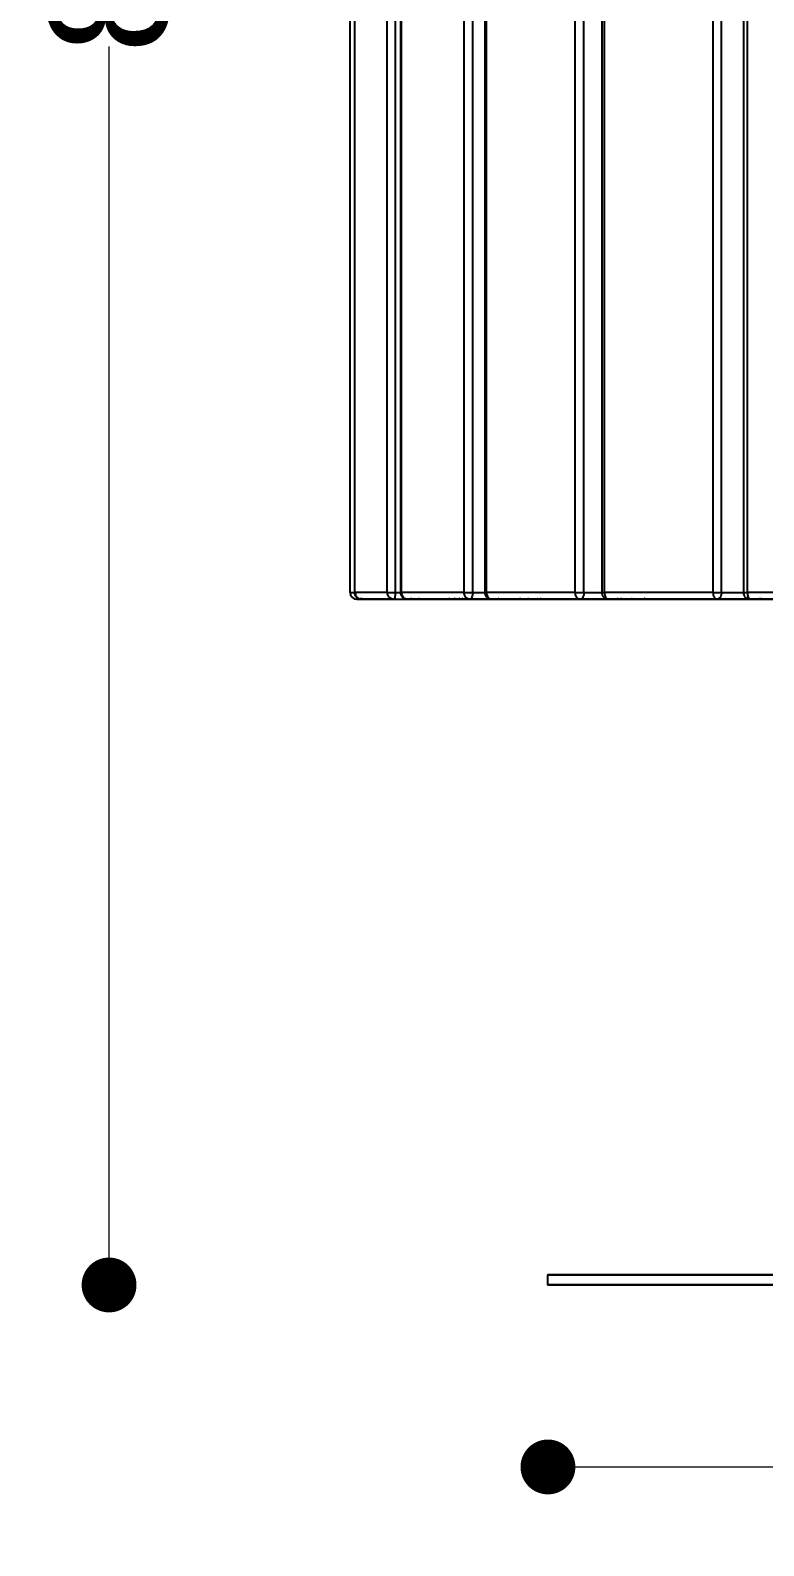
# Model space of a CAD drawing. Header units: millimetres. Extents: x 11868 to 14334, y 16216 to 19238.
# Drawn here: x 13426.7 to 13640.6, y 17277.4 to 17719.4 of the extents above; entities that cross this region are included whole.
import ezdxf

# ---------------------------------------------------------------- set-up
doc = ezdxf.new("R2010")
doc.units = ezdxf.units.MM
doc.header["$LTSCALE"] = 3
doc.styles.get("Standard").update_dxf_attribs({"font": 'arial.ttf'})
doc.dimstyles.new('MATEUSZ', dxfattribs={"dimtxt": 35, "dimasz": 16, "dimexe": 0.18, "dimexo": 0.0625, "dimgap": 0.09, "dimtad": 0, "dimdec": 0, "dimdsep": 46, "dimtxsty": 'Standard', "dimblk": 'DOT', "dimcen": 0.09, "dimse1": 1, "dimse2": 1, "dimadec": 0, "dimazin": 0, "dimtfac": 1, "dimtdec": 0, "dimtofl": 0, "dimtmove": 0, "dimatfit": 3, "dimfxl": 1, "dimtolj": 1, "dimtzin": 0, "dimlwd": 9, "dimlwe": 9, "dimarcsym": 0})

# ---------------------------------------------------------------- blocks, each defined once
blk = doc.blocks.new('_Dot')
at = {"color": 0, "linetype": 'ByBlock', "lineweight": -2}
blk.add_line((-0.5, 0), (-1, 0), dxfattribs=at)
at = {"color": 0, "linetype": 'ByBlock', "const_width": 0.5}
blk.add_lwpolyline([(-0.25, 0, 1), (0.25, 0, 1)], format="xyb", close=True, dxfattribs=at)
blk = doc.blocks.new('*D32')
at = {"color": 0, "lineweight": 9, "transparency": 16777216}
for p, q in [((13593.64, 17300.38), (13663.62, 17300.38)), ((13811.59, 17300.38), (13741.61, 17300.38))]:
    blk.add_line(p, q, dxfattribs=at)
at = {"layer": 'Defpoints', "color": 0, "transparency": 16777216}
for p in [(13577.64, 17353.46), (13827.59, 17353.46), (13827.59, 17300.38)]:
    blk.add_point(p, dxfattribs=at)
at = {"color": 0, "lineweight": 9, "transparency": 16777216, "xscale": 16, "yscale": 16, "zscale": 16, "rotation": 180}
blk.add_blockref('_Dot', (13577.64, 17300.38), dxfattribs=at)
at = {"color": 0, "lineweight": 9, "transparency": 16777216, "xscale": 16, "yscale": 16, "zscale": 16}
blk.add_blockref('_Dot', (13827.59, 17300.38), dxfattribs=at)
at = {"color": 0, "transparency": 16777216, "insert": (13702.62, 17300.38), "char_height": 35, "attachment_point": 5}
blk.add_mtext('\\A1;250', dxfattribs=at)
blk = doc.blocks.new('*D35')
at = {"color": 0, "lineweight": 9, "transparency": 16777216}
for p, q in [((13449.66, 18137.43), (13449.66, 17792.16)), ((13449.66, 17369.46), (13449.66, 17714.73))]:
    blk.add_line(p, q, dxfattribs=at)
at = {"layer": 'Defpoints', "color": 0, "transparency": 16777216}
for p in [(13523.67, 18153.43), (13449.66, 17353.46), (13577.8, 17353.46)]:
    blk.add_point(p, dxfattribs=at)
at = {"color": 0, "lineweight": 9, "transparency": 16777216, "xscale": 16, "yscale": 16, "zscale": 16}
for p, rotation in [((13449.66, 18153.43), 90), ((13449.66, 17353.46), 270)]:
    blk.add_blockref('_Dot', p, dxfattribs=dict(at, rotation=rotation))
at = {"color": 0, "transparency": 16777216, "insert": (13449.66, 17753.44), "char_height": 35, "attachment_point": 5, "rotation": 90}
blk.add_mtext('\\A1;800', dxfattribs=at)

msp = doc.modelspace()

# ---------------------------------------------------------------- linework, layer by layer
for p, q in [((13519.95, 17555.46), (13519.95, 18151.46)), ((13521.31, 17555.46), (13521.31, 18151.46)), ((13521.35, 17555.46), (13521.35, 18151.46)), ((13530.8, 17555.46), (13530.8, 18151.46)), ((13533.15, 17555.46), (13533.15, 18151.46)), ((13534.74, 17555.46), (13534.74, 18151.46)), ((13534.92, 17555.46), (13534.92, 18151.46)), ((13553.19, 17555.46), (13553.19, 18151.46)), ((13555.72, 17555.46), (13555.72, 18151.46)), ((13559.35, 17555.46), (13559.35, 18151.46)), ((13559.74, 17555.46), (13559.74, 18151.46)), ((13585.6, 17555.46), (13585.6, 18151.46)), ((13588.15, 17555.46), (13588.15, 18151.46)), ((13593.45, 17555.46), (13593.45, 18151.46)), ((13594.15, 17555.46), (13594.15, 18151.46)), ((13625.87, 17555.46), (13625.87, 18151.46)), ((13628.26, 17555.46), (13628.26, 18151.46)), ((13634.74, 17555.46), (13634.74, 18151.46)), ((13635.83, 17555.46), (13635.83, 18151.46)), ((13530.8, 17555.46), (13521.35, 17555.46)), ((13521.95, 17553.46), (13537.95, 17553.46)), ((13532.74, 17553.46), (13523.28, 17553.46)), ((13523.28, 17553.46), (13538.75, 17553.46)), ((13532.74, 17553.46), (13548.2, 17553.46)), ((13533.15, 17555.46), (13535.07, 17555.46)), ((13553.19, 17555.46), (13534.92, 17555.46)), ((13536.65, 17553.46), (13550.54, 17553.46)), ((13554.93, 17553.46), (13536.65, 17553.46)), ((13554.93, 17553.46), (13568.81, 17553.46)), ((13555.72, 17555.46), (13559.74, 17555.46)), ((13585.6, 17555.46), (13559.74, 17555.46)), ((13587.03, 17553.46), (13561.16, 17553.46)), ((13561.16, 17553.46), (13572.54, 17553.46)), ((13587.03, 17553.46), (13598.41, 17553.46)), ((13588.15, 17555.46), (13594.15, 17555.46)), ((13625.87, 17555.46), (13594.15, 17555.46)), ((13595.16, 17553.46), (13603.27, 17553.46)), ((13626.88, 17553.46), (13595.16, 17553.46)), ((13634.99, 17553.46), (13603.27, 17553.46)), ((13626.88, 17553.46), (13634.99, 17553.46)), ((13628.26, 17555.46), (13635.04, 17555.46)), ((13671.28, 17555.46), (13635.83, 17555.46)), ((13671.82, 17553.46), (13636.37, 17553.46)), ((13577.59, 17353.46), (13577.59, 17356.46))]:
    msp.add_line(p, q)
for points in [[(13519.95, 17555.46, 0), (13519.95, 17555.46, 0), (13519.95, 17555.46, 0), (13519.95, 17555.46, 0), (13519.95, 17555.46, 0), (13519.95, 17555.46, 0), (13519.95, 17555.46, 0), (13519.95, 17555.46, 0), (13519.95, 17555.46, 0), (13519.95, 17555.46, 0), (13519.95, 17555.46, 0), (13519.95, 17555.46, 0), (13519.95, 17555.46, 0), (13519.95, 17555.46, 0), (13519.96, 17555.46, 0), (13520.01, 17555.46, 0), (13520.2, 17555.46, 0), (13521.95, 17555.46, 0)], [(13523.28, 17553.46, 0), (13523.09, 17553.47, 0), (13522.9, 17553.5, 0), (13522.72, 17553.54, 0), (13522.54, 17553.61, 0), (13522.37, 17553.69, 0), (13522.21, 17553.78, 0), (13522.05, 17553.9, 0), (13521.91, 17554.03, 0), (13521.77, 17554.17, 0), (13521.66, 17554.33, 0), (13521.55, 17554.5, 0), (13521.46, 17554.68, 0), (13521.4, 17554.87, 0), (13521.35, 17555.06, 0), (13521.32, 17555.26, 0), (13521.31, 17555.46, 0)], [(13521.35, 17555.46, 0), (13521.36, 17555.28, 0), (13521.38, 17555.1, 0), (13521.43, 17554.91, 0), (13521.49, 17554.72, 0), (13521.57, 17554.54, 0), (13521.67, 17554.37, 0), (13521.78, 17554.2, 0), (13521.92, 17554.05, 0), (13522.07, 17553.91, 0), (13522.23, 17553.79, 0), (13522.4, 17553.68, 0), (13522.57, 17553.6, 0), (13522.75, 17553.54, 0), (13522.93, 17553.49, 0), (13523.11, 17553.47, 0), (13523.28, 17553.46, 0)], [(13521.95, 17554.01, 0), (13521.95, 17553.59, 0), (13521.95, 17553.49, 0), (13521.95, 17553.47, 0), (13521.95, 17553.46, 0), (13521.95, 17553.46, 0), (13521.95, 17553.46, 0), (13521.95, 17553.46, 0), (13521.95, 17553.46, 0), (13521.95, 17553.46, 0), (13521.95, 17553.46, 0), (13521.95, 17553.46, 0), (13521.95, 17553.46, 0), (13521.95, 17553.46, 0), (13521.95, 17553.46, 0), (13521.95, 17553.46, 0), (13521.95, 17553.46, 0)], [(13524.02, 17553.46, 0), (13523.74, 17553.48, 0), (13523.47, 17553.54, 0), (13523.21, 17553.64, 0), (13522.96, 17553.77, 0)], [(13524.02, 17553.46, 0), (13523.74, 17553.48, 0), (13523.45, 17553.55, 0)], [(13530.8, 17555.46, 0), (13531.09, 17555.46, 0), (13533.15, 17555.46, 0)], [(13532.74, 17553.46, 0), (13532.56, 17553.47, 0), (13532.39, 17553.49, 0), (13532.21, 17553.54, 0), (13532.03, 17553.6, 0), (13531.85, 17553.68, 0), (13531.68, 17553.79, 0), (13531.52, 17553.91, 0), (13531.37, 17554.05, 0), (13531.24, 17554.2, 0), (13531.12, 17554.37, 0), (13531.02, 17554.54, 0), (13530.94, 17554.72, 0), (13530.88, 17554.91, 0), (13530.84, 17555.1, 0), (13530.81, 17555.28, 0), (13530.8, 17555.46, 0)], [(13533.15, 17555.46, 0), (13533.12, 17554.72, 0), (13533.03, 17554.05, 0), (13532.96, 17553.79, 0), (13532.89, 17553.6, 0), (13532.85, 17553.54, 0), (13532.83, 17553.51, 0), (13532.81, 17553.49, 0), (13532.79, 17553.48, 0), (13532.77, 17553.47, 0), (13532.77, 17553.46, 0), (13532.76, 17553.46, 0), (13532.75, 17553.46, 0), (13532.74, 17553.46, 0)], [(13536.65, 17553.46, 0), (13536.47, 17553.47, 0), (13536.28, 17553.5, 0), (13536.1, 17553.55, 0), (13535.93, 17553.61, 0), (13535.76, 17553.69, 0), (13535.61, 17553.79, 0), (13535.45, 17553.9, 0), (13535.31, 17554.03, 0), (13535.19, 17554.18, 0), (13535.08, 17554.34, 0), (13534.98, 17554.51, 0), (13534.89, 17554.69, 0), (13534.83, 17554.87, 0), (13534.78, 17555.07, 0), (13534.75, 17555.26, 0), (13534.74, 17555.46, 0)], [(13534.92, 17555.46, 0), (13534.95, 17555.1, 0), (13535.04, 17554.72, 0), (13535.11, 17554.54, 0), (13535.2, 17554.37, 0), (13535.31, 17554.2, 0), (13535.43, 17554.05, 0), (13535.56, 17553.91, 0), (13535.7, 17553.79, 0), (13535.86, 17553.68, 0), (13536.01, 17553.6, 0), (13536.18, 17553.54, 0), (13536.34, 17553.49, 0), (13536.5, 17553.47, 0), (13536.65, 17553.46, 0)], [(13538.47, 17553.46, 0), (13538.22, 17553.48, 0), (13537.98, 17553.53, 0), (13537.74, 17553.61, 0), (13537.52, 17553.73, 0)], [(13538.47, 17553.46, 0), (13538.33, 17553.47, 0), (13538.18, 17553.49, 0), (13538.03, 17553.53, 0), (13537.88, 17553.58, 0)], [(13538.75, 17553.46, 0), (13539.07, 17553.49, 0), (13539.23, 17553.52, 0), (13539.4, 17553.58, 0)], [(13540.2, 17553.65, 0), (13539.99, 17553.56, 0), (13539.79, 17553.5, 0), (13539.58, 17553.47, 0), (13539.38, 17553.46, 0)], [(13652.61, 17553.46, 0), (13541.44, 17553.46, 0), (13539.95, 17553.46, 0), (13539.95, 17553.46, 0), (13539.95, 17553.46, 0), (13539.95, 17553.46, 0), (13539.95, 17553.46, 0), (13539.95, 17553.46, 0), (13539.95, 17553.46, 0), (13539.95, 17553.46, 0), (13539.95, 17553.46, 0), (13539.95, 17553.46, 0), (13539.95, 17553.46, 0), (13539.95, 17553.46, 0), (13539.95, 17553.46, 0), (13539.96, 17553.46, 0), (13539.98, 17553.46, 0), (13540.08, 17553.46, 0), (13540.5, 17553.46, 0), (13542.21, 17553.46, 0), (13549.43, 17553.46, 0), (13627.52, 17553.46, 0), (13865.23, 17553.46, 0)], [(13652.61, 17553.46, 0), (13541.44, 17553.46, 0), (13539.95, 17553.46, 0), (13539.95, 17553.46, 0), (13539.95, 17553.46, 0), (13539.95, 17553.46, 0), (13539.95, 17553.46, 0), (13539.95, 17553.46, 0), (13539.95, 17553.46, 0), (13539.95, 17553.46, 0), (13539.95, 17553.46, 0), (13539.95, 17553.46, 0), (13539.95, 17553.46, 0), (13539.95, 17553.46, 0), (13539.95, 17553.46, 0), (13539.96, 17553.46, 0), (13539.98, 17553.46, 0), (13540.08, 17553.46, 0), (13540.5, 17553.46, 0), (13542.21, 17553.46, 0), (13549.43, 17553.46, 0), (13627.52, 17553.46, 0), (13865.23, 17553.46, 0)], [(13548.99, 17553.63, 0), (13548.8, 17553.55, 0), (13548.6, 17553.5, 0), (13548.4, 17553.47, 0), (13548.2, 17553.46, 0)], [(13549.69, 17553.46, 0), (13549.93, 17553.48, 0), (13550.18, 17553.53, 0), (13550.43, 17553.62, 0), (13550.68, 17553.75, 0)], [(13550.48, 17553.63, 0), (13550.29, 17553.56, 0), (13550.1, 17553.5, 0), (13549.89, 17553.47, 0), (13549.69, 17553.46, 0)], [(13550.54, 17553.46, 0), (13550.69, 17553.47, 0), (13550.85, 17553.49, 0), (13551.01, 17553.53, 0), (13551.16, 17553.59, 0)], [(13552.16, 17553.46, 0), (13552.11, 17553.47, 0), (13552.05, 17553.48, 0), (13551.99, 17553.51, 0), (13551.93, 17553.54, 0), (13551.87, 17553.59, 0), (13551.81, 17553.65, 0), (13551.75, 17553.73, 0), (13551.7, 17553.81, 0)], [(13552.94, 17553.68, 0), (13552.75, 17553.58, 0), (13552.55, 17553.51, 0), (13552.35, 17553.47, 0), (13552.16, 17553.46, 0)], [(13554.93, 17553.46, 0), (13554.77, 17553.47, 0), (13554.61, 17553.49, 0), (13554.45, 17553.54, 0), (13554.29, 17553.6, 0), (13554.13, 17553.68, 0), (13553.98, 17553.79, 0), (13553.83, 17553.91, 0), (13553.7, 17554.05, 0), (13553.58, 17554.2, 0), (13553.47, 17554.37, 0), (13553.38, 17554.54, 0), (13553.31, 17554.72, 0), (13553.26, 17554.91, 0), (13553.22, 17555.1, 0), (13553.19, 17555.46, 0)], [(13553.19, 17555.46, 0), (13554.26, 17555.46, 0), (13555.72, 17555.46, 0)], [(13555.72, 17555.46, 0), (13555.66, 17554.72, 0), (13555.59, 17554.37, 0), (13555.49, 17554.05, 0), (13555.36, 17553.79, 0), (13555.29, 17553.68, 0), (13555.22, 17553.6, 0), (13555.14, 17553.54, 0), (13555.11, 17553.51, 0), (13555.07, 17553.49, 0), (13555.03, 17553.48, 0), (13555, 17553.47, 0), (13554.96, 17553.46, 0), (13554.93, 17553.46, 0)], [(13561.16, 17553.46, 0), (13560.98, 17553.47, 0), (13560.8, 17553.5, 0), (13560.63, 17553.55, 0), (13560.46, 17553.61, 0), (13560.3, 17553.7, 0), (13560.15, 17553.8, 0), (13560.01, 17553.92, 0), (13559.88, 17554.05, 0), (13559.76, 17554.19, 0), (13559.65, 17554.35, 0), (13559.56, 17554.52, 0), (13559.48, 17554.7, 0), (13559.42, 17554.88, 0), (13559.38, 17555.07, 0), (13559.36, 17555.26, 0), (13559.35, 17555.46, 0)], [(13559.74, 17555.46, 0), (13559.76, 17555.1, 0), (13559.84, 17554.72, 0), (13559.97, 17554.37, 0), (13560.06, 17554.2, 0), (13560.15, 17554.05, 0), (13560.26, 17553.91, 0), (13560.38, 17553.79, 0), (13560.51, 17553.68, 0), (13560.64, 17553.6, 0), (13560.77, 17553.54, 0), (13560.9, 17553.49, 0), (13561.03, 17553.47, 0), (13561.16, 17553.46, 0)], [(13563.93, 17553.46, 0), (13563.7, 17553.48, 0), (13563.47, 17553.53, 0), (13563.25, 17553.61, 0), (13563.05, 17553.72, 0)], [(13563.93, 17553.46, 0), (13563.81, 17553.47, 0), (13563.68, 17553.49, 0), (13563.54, 17553.54, 0), (13563.41, 17553.61, 0)], [(13569.69, 17553.68, 0), (13569.48, 17553.58, 0), (13569.26, 17553.52, 0), (13569.04, 17553.47, 0), (13568.81, 17553.46, 0)], [(13571.2, 17553.46, 0), (13571.41, 17553.48, 0), (13571.63, 17553.53, 0), (13571.86, 17553.61, 0), (13572.07, 17553.74, 0)], [(13572.02, 17553.66, 0), (13571.83, 17553.57, 0), (13571.62, 17553.51, 0), (13571.41, 17553.47, 0), (13571.2, 17553.46, 0)], [(13575.04, 17553.46, 0), (13574.97, 17553.46, 0), (13574.9, 17553.48, 0), (13574.83, 17553.49, 0), (13574.76, 17553.52, 0), (13574.68, 17553.56, 0), (13574.61, 17553.61, 0), (13574.54, 17553.66, 0), (13574.47, 17553.72, 0)], [(13575.65, 17553.66, 0), (13575.5, 17553.57, 0), (13575.35, 17553.51, 0), (13575.19, 17553.47, 0), (13575.04, 17553.46, 0)], [(13585.6, 17555.46, 0), (13588.15, 17555.46, 0)], [(13587.03, 17553.46, 0), (13586.9, 17553.47, 0), (13586.77, 17553.49, 0), (13586.63, 17553.54, 0), (13586.5, 17553.6, 0), (13586.37, 17553.68, 0), (13586.25, 17553.79, 0), (13586.13, 17553.91, 0), (13586.02, 17554.05, 0), (13585.92, 17554.2, 0), (13585.83, 17554.37, 0), (13585.7, 17554.72, 0), (13585.63, 17555.1, 0), (13585.6, 17555.46, 0)], [(13588.15, 17555.46, 0), (13588.13, 17555.1, 0), (13588.07, 17554.72, 0), (13587.97, 17554.37, 0), (13587.82, 17554.05, 0), (13587.73, 17553.91, 0), (13587.64, 17553.79, 0), (13587.54, 17553.68, 0), (13587.44, 17553.6, 0), (13587.34, 17553.54, 0), (13587.23, 17553.49, 0), (13587.13, 17553.47, 0), (13587.03, 17553.46, 0)], [(13593.45, 17555.46, 0), (13593.45, 17555.46, 0), (13593.45, 17555.46, 0), (13593.45, 17555.46, 0), (13593.45, 17555.46, 0), (13593.45, 17555.46, 0), (13593.45, 17555.46, 0), (13593.45, 17555.46, 0), (13593.45, 17555.46, 0), (13593.45, 17555.46, 0), (13593.45, 17555.46, 0), (13593.45, 17555.46, 0), (13593.45, 17555.46, 0), (13593.45, 17555.46, 0), (13593.5, 17555.46, 0), (13593.71, 17555.46, 0), (13594.15, 17555.46, 0)], [(13595.16, 17553.46, 0), (13594.98, 17553.47, 0), (13594.81, 17553.5, 0), (13594.64, 17553.55, 0), (13594.48, 17553.62, 0), (13594.33, 17553.71, 0), (13594.18, 17553.82, 0), (13594.05, 17553.94, 0), (13593.93, 17554.07, 0), (13593.82, 17554.22, 0), (13593.72, 17554.37, 0), (13593.64, 17554.53, 0), (13593.57, 17554.71, 0), (13593.48, 17555.08, 0), (13593.45, 17555.46, 0)], [(13594.15, 17555.46, 0), (13594.16, 17555.1, 0), (13594.22, 17554.72, 0), (13594.31, 17554.37, 0), (13594.44, 17554.05, 0), (13594.52, 17553.91, 0), (13594.6, 17553.79, 0), (13594.69, 17553.68, 0), (13594.79, 17553.6, 0), (13594.88, 17553.54, 0), (13594.98, 17553.49, 0), (13595.07, 17553.47, 0), (13595.11, 17553.46, 0), (13595.16, 17553.46, 0)], [(13598.7, 17553.46, 0), (13598.48, 17553.48, 0), (13598.26, 17553.53, 0), (13598.06, 17553.61, 0), (13597.86, 17553.72, 0)], [(13598.1, 17553.66, 0), (13598.25, 17553.57, 0), (13598.4, 17553.51, 0), (13598.55, 17553.47, 0), (13598.7, 17553.46, 0)], [(13598.41, 17553.46, 0), (13598.48, 17553.46, 0), (13598.56, 17553.48, 0), (13598.64, 17553.51, 0), (13598.72, 17553.54, 0), (13598.8, 17553.59, 0), (13598.88, 17553.65, 0), (13598.96, 17553.72, 0), (13599.04, 17553.8, 0)], [(13599.2, 17553.66, 0), (13599.01, 17553.58, 0), (13598.82, 17553.51, 0), (13598.61, 17553.47, 0), (13598.41, 17553.46, 0)], [(13601.53, 17553.46, 0), (13601.62, 17553.46, 0), (13601.7, 17553.48, 0), (13601.79, 17553.5, 0), (13601.89, 17553.53, 0), (13601.98, 17553.57, 0), (13602.07, 17553.62, 0), (13602.24, 17553.75, 0)], [(13602.34, 17553.68, 0), (13602.16, 17553.58, 0), (13601.95, 17553.52, 0), (13601.74, 17553.47, 0), (13601.53, 17553.46, 0)], [(13606.48, 17553.46, 0), (13606.39, 17553.46, 0), (13606.29, 17553.48, 0), (13606.19, 17553.5, 0), (13606.09, 17553.54, 0), (13605.99, 17553.59, 0), (13605.89, 17553.65, 0), (13605.8, 17553.71, 0), (13605.71, 17553.8, 0)], [(13626.88, 17553.46, 0), (13626.84, 17553.46, 0), (13626.79, 17553.47, 0), (13626.74, 17553.48, 0), (13626.65, 17553.51, 0), (13626.55, 17553.57, 0), (13626.46, 17553.64, 0), (13626.37, 17553.73, 0), (13626.28, 17553.84, 0), (13626.2, 17553.97, 0), (13626.06, 17554.28, 0), (13625.96, 17554.63, 0), (13625.89, 17555, 0), (13625.87, 17555.46, 0)], [(13625.87, 17555.46, 0), (13628.26, 17555.46, 0)], [(13628.26, 17555.46, 0), (13628.24, 17555.1, 0), (13628.16, 17554.72, 0), (13628.04, 17554.37, 0), (13627.95, 17554.2, 0), (13627.86, 17554.05, 0), (13627.75, 17553.91, 0), (13627.64, 17553.79, 0), (13627.51, 17553.68, 0), (13627.39, 17553.6, 0), (13627.26, 17553.54, 0), (13627.13, 17553.49, 0), (13627.01, 17553.47, 0), (13626.88, 17553.46, 0)], [(13634.83, 17555.46, 0), (13634.76, 17555.46, 0), (13634.74, 17555.46, 0), (13634.74, 17555.46, 0), (13634.74, 17555.46, 0), (13634.74, 17555.46, 0), (13634.74, 17555.46, 0), (13634.74, 17555.46, 0), (13634.74, 17555.46, 0), (13634.74, 17555.46, 0), (13634.74, 17555.46, 0), (13634.74, 17555.46, 0), (13634.74, 17555.46, 0), (13634.74, 17555.46, 0), (13634.74, 17555.46, 0), (13634.74, 17555.46, 0), (13634.74, 17555.46, 0), (13634.74, 17555.46, 0), (13634.74, 17555.46, 0), (13634.74, 17555.46, 0), (13634.74, 17555.46, 0), (13634.74, 17555.46, 0), (13634.74, 17555.46, 0), (13634.75, 17555.46, 0), (13634.79, 17555.46, 0), (13634.97, 17555.46, 0), (13635.83, 17555.46, 0)], [(13636.37, 17553.46, 0), (13636.2, 17553.47, 0), (13636.03, 17553.5, 0), (13635.86, 17553.56, 0), (13635.71, 17553.63, 0), (13635.56, 17553.72, 0), (13635.42, 17553.83, 0), (13635.29, 17553.95, 0), (13635.18, 17554.09, 0), (13635.08, 17554.24, 0), (13634.99, 17554.39, 0), (13634.85, 17554.73, 0), (13634.77, 17555.09, 0), (13634.74, 17555.46, 0)], [(13634.99, 17553.46, 0), (13635.12, 17553.47, 0), (13635.25, 17553.5, 0), (13635.38, 17553.54, 0), (13635.51, 17553.61, 0), (13635.64, 17553.69, 0), (13635.76, 17553.8, 0), (13635.88, 17553.93, 0), (13635.98, 17554.07, 0)], [(13636.04, 17553.88, 0), (13635.81, 17553.7, 0), (13635.68, 17553.63, 0), (13635.55, 17553.57, 0), (13635.41, 17553.52, 0), (13635.27, 17553.49, 0), (13635.13, 17553.47, 0), (13634.99, 17553.46, 0)], [(13635.83, 17555.46, 0), (13635.87, 17554.72, 0), (13635.99, 17554.05, 0), (13636.08, 17553.79, 0), (13636.12, 17553.68, 0), (13636.17, 17553.6, 0), (13636.22, 17553.54, 0), (13636.25, 17553.51, 0), (13636.27, 17553.49, 0), (13636.3, 17553.48, 0), (13636.32, 17553.47, 0), (13636.35, 17553.46, 0), (13636.37, 17553.46, 0)], [(13636.37, 17553.46, 0), (13636.24, 17553.47, 0), (13636.11, 17553.49, 0), (13635.98, 17553.53, 0), (13635.85, 17553.58, 0)], [(13638.64, 17553.46, 0), (13638.71, 17553.46, 0), (13638.77, 17553.48, 0), (13638.84, 17553.5, 0), (13638.91, 17553.54, 0), (13638.98, 17553.58, 0), (13639.04, 17553.64, 0), (13639.11, 17553.71, 0), (13639.17, 17553.79, 0)], [(13639.34, 17553.63, 0), (13639.17, 17553.56, 0), (13639, 17553.5, 0), (13638.82, 17553.47, 0), (13638.64, 17553.46, 0)], [(13640.44, 17553.46, 0), (13640.23, 17553.48, 0), (13640.02, 17553.53, 0), (13639.82, 17553.61, 0), (13639.64, 17553.73, 0)], [(13639.84, 17553.62, 0), (13639.99, 17553.55, 0), (13640.15, 17553.5, 0), (13640.3, 17553.47, 0), (13640.44, 17553.46, 0)], [(13652.59, 17356.46, 0), (13577.86, 17356.46, 0), (13577.59, 17356.46, 0), (13577.59, 17356.46, 0), (13577.59, 17356.46, 0), (13577.59, 17356.46, 0), (13577.59, 17356.46, 0), (13577.59, 17356.46, 0), (13577.59, 17356.46, 0), (13577.59, 17356.46, 0), (13577.59, 17356.46, 0), (13577.59, 17356.46, 0), (13577.59, 17356.46, 0), (13577.59, 17356.46, 0), (13577.59, 17356.46, 0), (13577.59, 17356.46, 0), (13577.59, 17356.46, 0), (13577.61, 17356.46, 0), (13577.69, 17356.46, 0), (13577.99, 17356.46, 0), (13579.25, 17356.46, 0), (13584.54, 17356.46, 0), (13642.14, 17356.46, 0), (13827.59, 17356.46, 0)], [(13812.18, 17353.46, 0), (13596.49, 17353.46, 0), (13578.16, 17353.46, 0), (13577.7, 17353.46, 0), (13577.6, 17353.46, 0), (13577.59, 17353.46, 0), (13577.59, 17353.46, 0), (13577.59, 17353.46, 0), (13577.59, 17353.46, 0), (13577.59, 17353.46, 0), (13577.59, 17353.46, 0), (13577.59, 17353.46, 0), (13577.59, 17353.46, 0), (13577.59, 17353.46, 0), (13577.59, 17353.46, 0), (13577.59, 17353.46, 0), (13577.59, 17353.46, 0), (13577.6, 17353.46, 0), (13577.64, 17353.46, 0), (13577.8, 17353.46, 0), (13578.47, 17353.46, 0), (13581.24, 17353.46, 0), (13593, 17353.46, 0), (13827.59, 17353.46, 0)]]:
    msp.add_polyline3d(points)
for points in [[(13608.79, 17356.46, 0), (13604.79, 17356.46, 0), (13608.79, 17356.46, 0), (13612.79, 17356.46, 0)], [(13608.79, 17353.46, 0), (13604.79, 17353.46, 0), (13608.79, 17353.46, 0), (13612.79, 17353.46, 0)]]:
    msp.add_polyline3d(points, close=True)
for centre, start, end in [((13521.95, 17555.46), 180, 270), ((13537.95, 17555.46), 270, 296.9493)]:
    msp.add_arc(centre, 2, start, end)

# ---------------------------------------------------------------- dimensions: what is measured, and where the dimension line sits
dim = msp.add_linear_dim(base=(13449.66, 17353.46), p1=(13523.67, 18153.43), p2=(13577.8, 17353.46), angle=90, dimstyle='MATEUSZ')
dim.commit()
dim.dimension.update_dxf_attribs({"geometry": '*D35', "text_midpoint": (13449.66, 17753.44)})
dim = msp.add_linear_dim(base=(13827.59, 17300.38), p1=(13577.64, 17353.46), p2=(13827.59, 17353.46), dimstyle='MATEUSZ')
dim.commit()
dim.dimension.update_dxf_attribs({"geometry": '*D32', "text_midpoint": (13702.62, 17300.38)})

doc.saveas('drawing.dxf')
